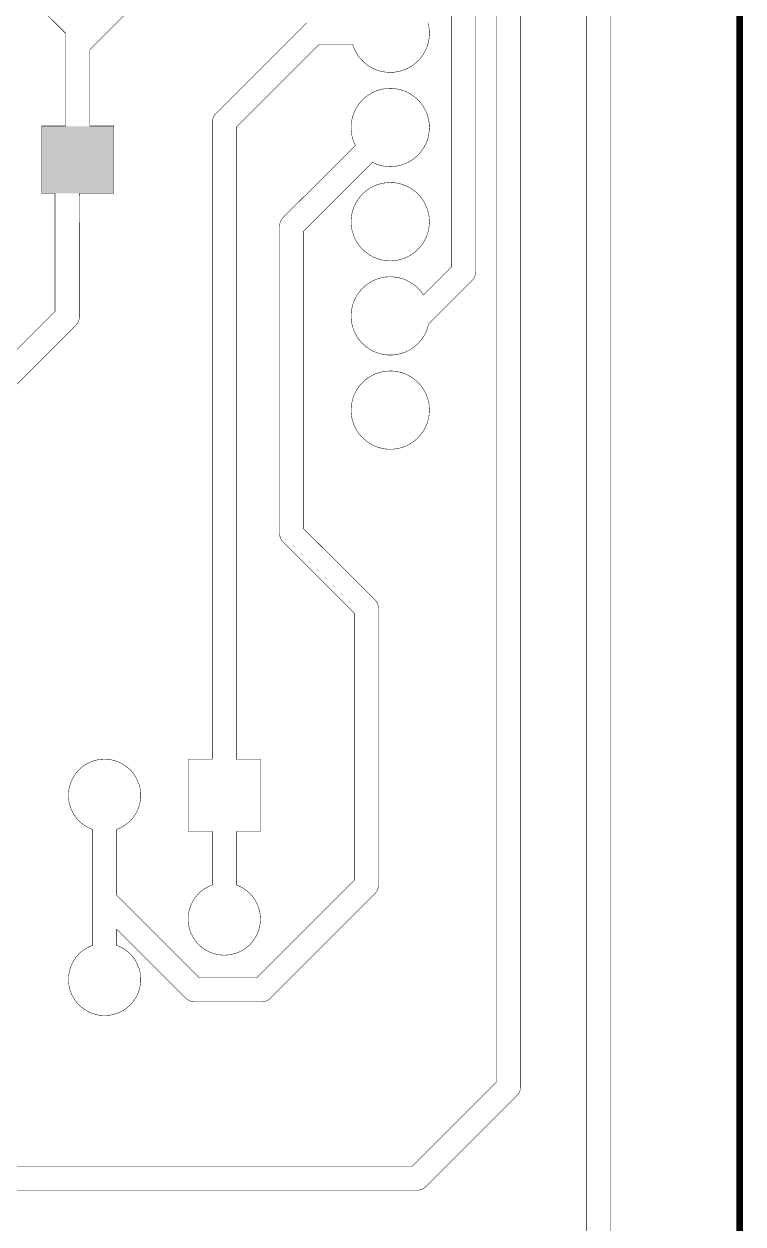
# Model space of a CAD drawing. Extents: x 0 to 3.15, y 0 to 4.33.
# Drawn here: x 2.552 to 3.152, y 1.273 to 2.276 of the extents above; entities that cross this region are included whole.
import ezdxf

# ---------------------------------------------------------------- set-up
doc = ezdxf.new("R2010")
doc.units = 0
for name, color, linetype in [('Board_Outline', 13, 'CONTINUOUS'), ('Edge_Top', 16, 'CONTINUOUS'), ('Top_Paste', 4, 'CONTINUOUS')]:
    doc.layers.add(name, color=color, linetype=linetype)

msp = doc.modelspace()

# ---------------------------------------------------------------- linework, layer by layer
at = {"layer": 'Board_Outline', "linetype": 'CONTINUOUS', "const_width": 0.0055}
msp.add_lwpolyline([(0, 0), (3.1496, 0), (3.1496, 4.3307), (0, 4.3307), (0, 0)], dxfattribs=at)
at = {"layer": 'Edge_Top', "linetype": 'CONTINUOUS', "const_width": 0.0004}
for points in [[(2.9666, 3.1878), (2.9666, 1.3874), (2.9665, 1.3866), (2.9664, 1.3858), (2.9662, 1.3851), (2.966, 1.3843), (2.9657, 1.3836), (2.9654, 1.3829), (2.965, 1.3822), (2.9645, 1.3816), (2.964, 1.3809), (2.9635, 1.3804), (2.9633, 1.3802), (2.8872, 1.3042), (2.8866, 1.3036), (2.886, 1.3032), (2.8853, 1.3027), (2.8847, 1.3024), (2.8839, 1.3021), (2.8832, 1.3018), (2.8824, 1.3016), (2.8816, 1.3015), (2.8809, 1.3014), (2.8801, 1.3014), (2.8798, 1.3014), (1.7687, 1.3014)], [(1.7794, 1.3215), (2.8762, 1.3215), (2.8768, 1.3221), (2.9465, 1.3918), (2.9465, 1.3921), (2.9465, 3.1842)], [(3.0215, 0.4454), (3.0215, 2.7281)], [(3.0416, 2.7277), (3.0416, 0.441)], [(2.9291, 2.4747), (2.9291, 2.0687), (2.929, 2.0679), (2.9289, 2.0671), (2.9287, 2.0664), (2.9285, 2.0656), (2.9282, 2.0649), (2.9279, 2.0642), (2.9275, 2.0635), (2.927, 2.0629), (2.9265, 2.0623), (2.926, 2.0617), (2.9258, 2.0615), (2.8896, 2.0254), (2.8897, 2.0253), (2.8894, 2.0241), (2.889, 2.0228), (2.8886, 2.0216), (2.8882, 2.0203), (2.8877, 2.0191), (2.8871, 2.0179), (2.8865, 2.0167), (2.8859, 2.0156), (2.8852, 2.0145), (2.8845, 2.0134), (2.8837, 2.0123), (2.8829, 2.0113), (2.882, 2.0103), (2.8811, 2.0093), (2.8802, 2.0084), (2.8792, 2.0075), (2.8782, 2.0067), (2.8772, 2.0059), (2.8761, 2.0051), (2.875, 2.0044), (2.8739, 2.0037), (2.8727, 2.0031), (2.8716, 2.0025), (2.8704, 2.002), (2.8691, 2.0015), (2.8679, 2.0011), (2.8667, 2.0007), (2.8654, 2.0004), (2.8641, 2.0001), (2.8628, 1.9998), (2.8615, 1.9997), (2.8602, 1.9995), (2.8589, 1.9995), (2.8576, 1.9994), (2.8563, 1.9995), (2.855, 1.9995), (2.8537, 1.9997), (2.8524, 1.9999), (2.8511, 2.0001), (2.8498, 2.0004), (2.8485, 2.0007), (2.8473, 2.0011), (2.846, 2.0016), (2.8448, 2.0021), (2.8436, 2.0026), (2.8424, 2.0032), (2.8413, 2.0038), (2.8402, 2.0045), (2.8391, 2.0052), (2.838, 2.006), (2.837, 2.0068), (2.836, 2.0077), (2.835, 2.0085), (2.8341, 2.0095), (2.8332, 2.0104), (2.8323, 2.0114), (2.8315, 2.0125), (2.8308, 2.0135), (2.83, 2.0146), (2.8294, 2.0157), (2.8287, 2.0169), (2.8281, 2.0181), (2.8276, 2.0193), (2.8271, 2.0205), (2.8267, 2.0217), (2.8263, 2.023), (2.8259, 2.0242), (2.8256, 2.0255), (2.8254, 2.0268), (2.8252, 2.0281), (2.8251, 2.0294), (2.825, 2.0307), (2.825, 2.032), (2.825, 2.0333), (2.8251, 2.0347), (2.8252, 2.036), (2.8254, 2.0373), (2.8256, 2.0385), (2.8259, 2.0398), (2.8262, 2.0411), (2.8266, 2.0424), (2.827, 2.0436), (2.8275, 2.0448), (2.8281, 2.046), (2.8286, 2.0472), (2.8293, 2.0483), (2.8299, 2.0495), (2.8307, 2.0506), (2.8314, 2.0516), (2.8322, 2.0527), (2.8331, 2.0537), (2.834, 2.0546), (2.8349, 2.0556), (2.8358, 2.0565), (2.8368, 2.0573), (2.8379, 2.0581), (2.8389, 2.0589), (2.84, 2.0596), (2.8411, 2.0603), (2.8423, 2.061), (2.8434, 2.0616), (2.8446, 2.0621), (2.8459, 2.0626), (2.8471, 2.0631), (2.8483, 2.0635), (2.8496, 2.0638), (2.8509, 2.0641), (2.8522, 2.0644), (2.8535, 2.0646), (2.8548, 2.0647), (2.8561, 2.0648), (2.8574, 2.0648), (2.8587, 2.0648), (2.86, 2.0647), (2.8613, 2.0646), (2.8626, 2.0644), (2.8639, 2.0642), (2.8652, 2.0639), (2.8665, 2.0636), (2.8677, 2.0632), (2.869, 2.0628), (2.8702, 2.0623), (2.8714, 2.0618), (2.8726, 2.0612), (2.8737, 2.0606), (2.8749, 2.0599), (2.876, 2.0592), (2.877, 2.0585), (2.8781, 2.0577), (2.8791, 2.0568), (2.8801, 2.056), (2.881, 2.055), (2.8819, 2.0541), (2.8828, 2.0531), (2.8836, 2.0521), (2.8844, 2.051), (2.8851, 2.0499), (2.8854, 2.0495), (2.8857, 2.0498), (2.909, 2.0731), (2.909, 2.0734), (2.909, 2.4711)], [(2.7672, 2.4153), (2.6067, 2.2547), (2.6067, 2.2542), (2.6067, 2.1909), (2.607, 2.1909), (2.6267, 2.1909), (2.6267, 2.1345), (2.5979, 2.1345), (2.598, 2.1322), (2.5979, 2.0312), (2.5979, 2.0304), (2.5978, 2.0296), (2.5976, 2.0289), (2.5974, 2.0281), (2.5971, 2.0274), (2.5968, 2.0267), (2.5964, 2.026), (2.5959, 2.0253), (2.5954, 2.0247), (2.5949, 2.0242), (2.5946, 2.0239), (2.5944, 2.0237), (2.5292, 1.9585)], [(2.5124, 1.9705), (2.5776, 2.0357), (2.5776, 2.0364), (2.5776, 2.1345), (2.5758, 2.1345), (2.5663, 2.1345), (2.5663, 2.1909), (2.5863, 2.1909), (2.5863, 2.1947), (2.5863, 2.2592), (2.5863, 2.2595), (2.5863, 2.2598), (2.5863, 2.2685), (2.5859, 2.2689), (2.496, 2.3588)], [(2.8892, 2.2771), (2.8895, 2.2758), (2.8898, 2.2745), (2.89, 2.2732), (2.8902, 2.2719), (2.8903, 2.2706), (2.8903, 2.2693), (2.8904, 2.2681), (2.8903, 2.2668), (2.8902, 2.2655), (2.8901, 2.2642), (2.8899, 2.2629), (2.8897, 2.2616), (2.8894, 2.2603), (2.889, 2.259), (2.8886, 2.2578), (2.8882, 2.2565), (2.8877, 2.2553), (2.8871, 2.2541), (2.8865, 2.253), (2.8859, 2.2518), (2.8852, 2.2507), (2.8845, 2.2496), (2.8837, 2.2486), (2.8829, 2.2475), (2.882, 2.2465), (2.8811, 2.2456), (2.8802, 2.2446), (2.8792, 2.2438), (2.8782, 2.2429), (2.8772, 2.2421), (2.8761, 2.2413), (2.875, 2.2406), (2.8739, 2.24), (2.8727, 2.2393), (2.8716, 2.2387), (2.8704, 2.2382), (2.8691, 2.2377), (2.8679, 2.2373), (2.8667, 2.2369), (2.8654, 2.2366), (2.8641, 2.2363), (2.8628, 2.2361), (2.8615, 2.2359), (2.8602, 2.2357), (2.8589, 2.2357), (2.8576, 2.2356), (2.8563, 2.2357), (2.855, 2.2358), (2.8537, 2.2359), (2.8524, 2.2361), (2.8511, 2.2363), (2.8498, 2.2366), (2.8485, 2.237), (2.8473, 2.2373), (2.846, 2.2378), (2.8448, 2.2383), (2.8436, 2.2388), (2.8424, 2.2394), (2.8413, 2.24), (2.8402, 2.2407), (2.8391, 2.2414), (2.838, 2.2422), (2.837, 2.243), (2.836, 2.2439), (2.835, 2.2448), (2.8341, 2.2457), (2.8332, 2.2467), (2.8323, 2.2477), (2.8315, 2.2487), (2.8308, 2.2497), (2.83, 2.2508), (2.8294, 2.252), (2.8287, 2.2531), (2.8281, 2.2543), (2.8276, 2.2555), (2.8271, 2.2567), (2.8267, 2.2579), (2.8263, 2.259), (2.8261, 2.2589), (2.7982, 2.2589), (2.7982, 2.2589), (2.729, 2.1898), (2.7291, 2.1898), (2.7291, 1.6616), (2.7298, 1.6616), (2.7492, 1.6616), (2.7492, 1.6012), (2.729, 1.6012), (2.7291, 1.6002), (2.7291, 1.5565), (2.7298, 1.5563), (2.731, 1.5558), (2.7322, 1.5552), (2.7333, 1.5546), (2.7345, 1.554), (2.7356, 1.5533), (2.7367, 1.5526), (2.7377, 1.5518), (2.7387, 1.5509), (2.7397, 1.5501), (2.7406, 1.5491), (2.7415, 1.5482), (2.7424, 1.5472), (2.7432, 1.5461), (2.744, 1.5451), (2.7447, 1.544), (2.7453, 1.5428), (2.746, 1.5417), (2.7465, 1.5405), (2.747, 1.5393), (2.7475, 1.5381), (2.7479, 1.5368), (2.7483, 1.5356), (2.7486, 1.5343), (2.7488, 1.533), (2.749, 1.5317), (2.7491, 1.5304), (2.7492, 1.5291), (2.7492, 1.5278), (2.7492, 1.5265), (2.7491, 1.5252), (2.7489, 1.5239), (2.7487, 1.5226), (2.7484, 1.5213), (2.7481, 1.52), (2.7477, 1.5188), (2.7473, 1.5175), (2.7468, 1.5163), (2.7463, 1.5151), (2.7457, 1.5139), (2.7451, 1.5128), (2.7444, 1.5117), (2.7436, 1.5106), (2.7429, 1.5095), (2.742, 1.5085), (2.7412, 1.5075), (2.7403, 1.5066), (2.7393, 1.5057), (2.7383, 1.5048), (2.7373, 1.504), (2.7362, 1.5032), (2.7351, 1.5025), (2.734, 1.5018), (2.7328, 1.5012), (2.7317, 1.5006), (2.7305, 1.5001), (2.7292, 1.4996), (2.728, 1.4992), (2.7267, 1.4989), (2.7255, 1.4986), (2.7242, 1.4983), (2.7229, 1.4981), (2.7216, 1.498), (2.7203, 1.4979), (2.7189, 1.4979), (2.7176, 1.4979), (2.7163, 1.498), (2.715, 1.4981), (2.7137, 1.4983), (2.7124, 1.4986), (2.7112, 1.4989), (2.7099, 1.4993), (2.7087, 1.4997), (2.7074, 1.5002), (2.7062, 1.5007), (2.7051, 1.5013), (2.7039, 1.5019), (2.7028, 1.5026), (2.7017, 1.5033), (2.7006, 1.5041), (2.6996, 1.5049), (2.6986, 1.5058), (2.6977, 1.5067), (2.6968, 1.5076), (2.6959, 1.5086), (2.6951, 1.5096), (2.6943, 1.5107), (2.6936, 1.5118), (2.6929, 1.5129), (2.6923, 1.5141), (2.6917, 1.5152), (2.6911, 1.5164), (2.6907, 1.5177), (2.6902, 1.5189), (2.6899, 1.5202), (2.6896, 1.5214), (2.6893, 1.5227), (2.6891, 1.524), (2.6889, 1.5253), (2.6889, 1.5266), (2.6888, 1.5279), (2.6888, 1.5293), (2.6889, 1.5306), (2.6891, 1.5319), (2.6893, 1.5332), (2.6895, 1.5345), (2.6898, 1.5357), (2.6902, 1.537), (2.6906, 1.5382), (2.6911, 1.5395), (2.6916, 1.5407), (2.6922, 1.5418), (2.6928, 1.543), (2.6935, 1.5441), (2.6942, 1.5452), (2.6949, 1.5463), (2.6958, 1.5473), (2.6966, 1.5483), (2.6975, 1.5493), (2.6985, 1.5502), (2.6994, 1.551), (2.7005, 1.5519), (2.7015, 1.5527), (2.7026, 1.5534), (2.7037, 1.5541), (2.7049, 1.5547), (2.706, 1.5553), (2.7072, 1.5559), (2.7084, 1.5563), (2.709, 1.5565), (2.709, 1.5569), (2.709, 1.6012), (2.7059, 1.6012), (2.6888, 1.6012), (2.6888, 1.6616), (2.6891, 1.6616)], [(2.6891, 1.6616), (2.709, 1.6616), (2.709, 1.6627), (2.709, 2.1942), (2.709, 2.195), (2.7091, 2.1958), (2.7093, 2.1966), (2.7096, 2.1973), (2.7098, 2.1981), (2.7102, 2.1988), (2.7106, 2.1994), (2.711, 2.2001), (2.7115, 2.2007), (2.7121, 2.2013), (2.7123, 2.2014), (2.7871, 2.2763), (2.7877, 2.2768)], [(2.6492, 1.6312), (2.6492, 1.6298), (2.6491, 1.6285), (2.6489, 1.6272), (2.6487, 1.6259), (2.6484, 1.6247), (2.6481, 1.6234), (2.6477, 1.6221), (2.6473, 1.6209), (2.6468, 1.6197), (2.6463, 1.6185), (2.6457, 1.6173), (2.6451, 1.6161), (2.6444, 1.615), (2.6436, 1.6139), (2.6429, 1.6129), (2.642, 1.6119), (2.6412, 1.6109), (2.6403, 1.6099), (2.6393, 1.609), (2.6383, 1.6082), (2.6373, 1.6074), (2.6362, 1.6066), (2.6351, 1.6059), (2.634, 1.6052), (2.6328, 1.6046), (2.6317, 1.604), (2.6305, 1.6035), (2.6292, 1.603), (2.629, 1.6029), (2.6291, 1.6025), (2.6291, 1.548), (2.6295, 1.5477), (2.6982, 1.4789), (2.6982, 1.4789), (2.7461, 1.4789), (2.7467, 1.4795), (2.8277, 1.5606), (2.8277, 1.5611), (2.8277, 1.7836), (2.8277, 1.7836), (2.768, 1.8433), (2.7675, 1.8439), (2.767, 1.8445), (2.7666, 1.8452), (2.7662, 1.8459), (2.7659, 1.8466), (2.7656, 1.8473), (2.7655, 1.8481), (2.7653, 1.8489), (2.7652, 1.8497), (2.7652, 1.8504), (2.7652, 1.8507), (2.7652, 2.1075), (2.7653, 2.1083), (2.7654, 2.109), (2.7656, 2.1098), (2.7658, 2.1106), (2.7661, 2.1113), (2.7664, 2.112), (2.7668, 2.1127), (2.7673, 2.1133), (2.7678, 2.1139), (2.7684, 2.1145), (2.7685, 2.1147), (2.8286, 2.1747), (2.8285, 2.1748), (2.8279, 2.176), (2.8274, 2.1772), (2.8269, 2.1785), (2.8265, 2.1797), (2.8261, 2.181), (2.8258, 2.1822), (2.8255, 2.1835), (2.8253, 2.1848), (2.8252, 2.1861), (2.825, 2.1874), (2.825, 2.1887), (2.825, 2.19), (2.825, 2.1913), (2.8251, 2.1927), (2.8253, 2.194), (2.8255, 2.1953), (2.8257, 2.1965), (2.826, 2.1978), (2.8264, 2.1991), (2.8268, 2.2003), (2.8272, 2.2016), (2.8277, 2.2028), (2.8283, 2.204), (2.8289, 2.2051), (2.8295, 2.2063), (2.8302, 2.2074), (2.831, 2.2085), (2.8317, 2.2095), (2.8326, 2.2106), (2.8334, 2.2115), (2.8343, 2.2125), (2.8353, 2.2134), (2.8362, 2.2143), (2.8372, 2.2151), (2.8383, 2.2159), (2.8394, 2.2167), (2.8405, 2.2174), (2.8416, 2.2181), (2.8427, 2.2187), (2.8439, 2.2193), (2.8451, 2.2198), (2.8463, 2.2203), (2.8476, 2.2207), (2.8488, 2.2211), (2.8501, 2.2214), (2.8514, 2.2217), (2.8527, 2.2219), (2.854, 2.2221), (2.8553, 2.2222), (2.8566, 2.2223), (2.8579, 2.2223), (2.8592, 2.2223), (2.8605, 2.2222), (2.8618, 2.222), (2.8631, 2.2218), (2.8644, 2.2216), (2.8657, 2.2213), (2.867, 2.2209), (2.8682, 2.2206), (2.8695, 2.2201), (2.8707, 2.2196), (2.8719, 2.2191), (2.873, 2.2185), (2.8742, 2.2178), (2.8753, 2.2171), (2.8764, 2.2164), (2.8774, 2.2156), (2.8785, 2.2148), (2.8795, 2.214), (2.8804, 2.2131), (2.8814, 2.2121), (2.8822, 2.2112), (2.8831, 2.2102), (2.8839, 2.2091), (2.8847, 2.2081), (2.8854, 2.207), (2.886, 2.2058), (2.8867, 2.2047), (2.8873, 2.2035), (2.8878, 2.2023), (2.8883, 2.2011), (2.8887, 2.1999), (2.8891, 2.1986), (2.8894, 2.1973), (2.8897, 2.1961), (2.89, 2.1948), (2.8901, 2.1935), (2.8903, 2.1922), (2.8903, 2.1908), (2.8904, 2.1896), (2.8903, 2.1883), (2.8903, 2.187), (2.8901, 2.1857), (2.8899, 2.1844), (2.8897, 2.1831), (2.8894, 2.1818), (2.8891, 2.1805), (2.8887, 2.1793), (2.8883, 2.178), (2.8878, 2.1768), (2.8872, 2.1756), (2.8866, 2.1745), (2.886, 2.1733), (2.8853, 2.1722), (2.8846, 2.1711), (2.8838, 2.17), (2.883, 2.169), (2.8822, 2.168), (2.8813, 2.167), (2.8804, 2.1661), (2.8794, 2.1652), (2.8784, 2.1643), (2.8774, 2.1635), (2.8763, 2.1628), (2.8752, 2.162), (2.8741, 2.1613), (2.873, 2.1607), (2.8718, 2.1601), (2.8706, 2.1596), (2.8694, 2.1591), (2.8682, 2.1586), (2.8669, 2.1582), (2.8656, 2.1579), (2.8644, 2.1576), (2.8631, 2.1574), (2.8618, 2.1572), (2.8605, 2.157), (2.8592, 2.1569), (2.8578, 2.1569), (2.8565, 2.1569), (2.8552, 2.157), (2.8539, 2.1571), (2.8526, 2.1573), (2.8513, 2.1575), (2.85, 2.1578), (2.8488, 2.1581), (2.8475, 2.1585), (2.8463, 2.159), (2.8451, 2.1594), (2.8439, 2.16), (2.8427, 2.1605), (2.8425, 2.1602), (2.7853, 2.103), (2.7853, 2.1028), (2.7853, 1.8543), (2.7855, 1.8541), (2.8451, 1.7946), (2.8456, 1.794), (2.8461, 1.7934), (2.8465, 1.7927), (2.8468, 1.792), (2.8472, 1.7913), (2.8474, 1.7905), (2.8476, 1.7898), (2.8477, 1.789), (2.8478, 1.7882), (2.8478, 1.7874), (2.8478, 1.7872), (2.8478, 1.5561), (2.8478, 1.5554), (2.8477, 1.5546), (2.8475, 1.5538), (2.8472, 1.5531), (2.847, 1.5523), (2.8466, 1.5516), (2.8462, 1.5509), (2.8457, 1.5503), (2.8452, 1.5497), (2.8447, 1.5491), (2.8445, 1.5489), (2.7572, 1.4616), (2.7566, 1.4611), (2.756, 1.4606), (2.7553, 1.4602), (2.7546, 1.4598), (2.7539, 1.4595), (2.7531, 1.4593), (2.7524, 1.4591), (2.7516, 1.4589), (2.7508, 1.4589), (2.75, 1.4589), (2.7497, 1.4589), (2.6938, 1.4589), (2.693, 1.4589), (2.6922, 1.459), (2.6914, 1.4592), (2.6907, 1.4594), (2.6899, 1.4597), (2.6892, 1.4601), (2.6886, 1.4605), (2.6879, 1.4609), (2.6873, 1.4614), (2.6867, 1.462), (2.6865, 1.4622), (2.629, 1.5197), (2.6291, 1.5196), (2.6291, 1.506), (2.6298, 1.5058), (2.631, 1.5053), (2.6322, 1.5047), (2.6333, 1.5041), (2.6345, 1.5035), (2.6356, 1.5028), (2.6367, 1.5021), (2.6377, 1.5013), (2.6387, 1.5004), (2.6397, 1.4996), (2.6406, 1.4986), (2.6415, 1.4977), (2.6424, 1.4967), (2.6432, 1.4956), (2.644, 1.4946), (2.6447, 1.4935), (2.6453, 1.4924), (2.646, 1.4912), (2.6465, 1.49), (2.647, 1.4888), (2.6475, 1.4876), (2.6479, 1.4863), (2.6483, 1.4851), (2.6486, 1.4838), (2.6488, 1.4825), (2.649, 1.4812), (2.6491, 1.4799), (2.6492, 1.4786), (2.6492, 1.4773), (2.6492, 1.476), (2.6491, 1.4747), (2.6489, 1.4734), (2.6487, 1.4721), (2.6484, 1.4708), (2.6481, 1.4695), (2.6477, 1.4683), (2.6473, 1.467), (2.6468, 1.4658), (2.6463, 1.4646), (2.6457, 1.4634), (2.6451, 1.4623), (2.6444, 1.4612), (2.6436, 1.4601), (2.6429, 1.459), (2.642, 1.458), (2.6412, 1.457), (2.6403, 1.4561), (2.6393, 1.4552), (2.6383, 1.4543), (2.6373, 1.4535), (2.6362, 1.4527), (2.6351, 1.452), (2.634, 1.4513), (2.6328, 1.4507), (2.6317, 1.4501), (2.6305, 1.4496), (2.6292, 1.4491), (2.628, 1.4487), (2.6267, 1.4484), (2.6255, 1.4481), (2.6242, 1.4478), (2.6229, 1.4476), (2.6216, 1.4475), (2.6203, 1.4474), (2.6189, 1.4474), (2.6176, 1.4474), (2.6163, 1.4475), (2.615, 1.4476), (2.6137, 1.4478), (2.6124, 1.4481), (2.6112, 1.4484), (2.6099, 1.4488), (2.6087, 1.4492), (2.6074, 1.4497), (2.6062, 1.4502), (2.6051, 1.4508), (2.6039, 1.4514), (2.6028, 1.4521), (2.6017, 1.4528), (2.6006, 1.4536), (2.5996, 1.4544), (2.5986, 1.4553), (2.5977, 1.4562), (2.5968, 1.4571), (2.5959, 1.4581), (2.5951, 1.4591), (2.5943, 1.4602), (2.5936, 1.4613), (2.5929, 1.4624), (2.5923, 1.4636), (2.5917, 1.4647), (2.5911, 1.4659), (2.5907, 1.4672), (2.5902, 1.4684), (2.5899, 1.4697), (2.5896, 1.4709), (2.5893, 1.4722), (2.5891, 1.4735), (2.5889, 1.4748), (2.5889, 1.4761), (2.5888, 1.4774), (2.5888, 1.4788), (2.5889, 1.4801), (2.5891, 1.4814), (2.5893, 1.4827), (2.5895, 1.484), (2.5898, 1.4852), (2.5902, 1.4865), (2.5906, 1.4877), (2.5911, 1.489), (2.5916, 1.4902), (2.5922, 1.4914), (2.5928, 1.4925), (2.5935, 1.4936), (2.5942, 1.4947), (2.5949, 1.4958), (2.5958, 1.4968), (2.5966, 1.4978), (2.5975, 1.4988), (2.5985, 1.4997), (2.5994, 1.5006), (2.6005, 1.5014), (2.6015, 1.5022), (2.6026, 1.5029), (2.6037, 1.5036), (2.6049, 1.5042), (2.606, 1.5048), (2.6072, 1.5054), (2.6084, 1.5058), (2.609, 1.506), (2.609, 1.5064), (2.609, 1.6029), (2.6084, 1.6031), (2.6072, 1.6036), (2.606, 1.6042), (2.6048, 1.6048), (2.6037, 1.6054), (2.6026, 1.6061), (2.6015, 1.6068), (2.6004, 1.6076), (2.5994, 1.6084), (2.5984, 1.6093), (2.5975, 1.6102), (2.5966, 1.6112), (2.5957, 1.6122), (2.5949, 1.6132), (2.5942, 1.6143), (2.5934, 1.6154), (2.5928, 1.6165), (2.5921, 1.6177), (2.5916, 1.6188), (2.591, 1.62), (2.5906, 1.6213), (2.5902, 1.6225), (2.5898, 1.6238), (2.5895, 1.6251), (2.5893, 1.6263), (2.5891, 1.6276), (2.5889, 1.6289), (2.5888, 1.6303), (2.5888, 1.6316), (2.5889, 1.6329), (2.5889, 1.6342), (2.5891, 1.6355), (2.5893, 1.6368), (2.5896, 1.6381), (2.5899, 1.6393), (2.5903, 1.6406), (2.5907, 1.6418), (2.5912, 1.6431), (2.5917, 1.6443), (2.5923, 1.6454), (2.5929, 1.6466), (2.5936, 1.6477), (2.5943, 1.6488), (2.5951, 1.6499), (2.5959, 1.6509), (2.5968, 1.6519), (2.5977, 1.6528), (2.5987, 1.6537), (2.5996, 1.6546), (2.6007, 1.6554), (2.6017, 1.6562), (2.6028, 1.6569), (2.6039, 1.6576), (2.6051, 1.6582), (2.6063, 1.6588), (2.6075, 1.6593), (2.6087, 1.6598), (2.6099, 1.6602), (2.6112, 1.6606), (2.6125, 1.6609), (2.6138, 1.6612), (2.615, 1.6614), (2.6164, 1.6615), (2.6177, 1.6616), (2.619, 1.6616), (2.6203, 1.6616), (2.6216, 1.6615), (2.6229, 1.6614), (2.6242, 1.6612), (2.6255, 1.6609), (2.6268, 1.6606), (2.628, 1.6602), (2.6293, 1.6598), (2.6305, 1.6593), (2.6317, 1.6588), (2.6329, 1.6582), (2.634, 1.6576), (2.6351, 1.6569), (2.6362, 1.6562), (2.6373, 1.6554), (2.6383, 1.6546), (2.6393, 1.6538), (2.6403, 1.6529), (2.6412, 1.6519), (2.6421, 1.6509), (2.6429, 1.6499), (2.6437, 1.6489), (2.6444, 1.6478), (2.6451, 1.6467), (2.6457, 1.6455), (2.6463, 1.6443), (2.6468, 1.6431), (2.6473, 1.6419), (2.6478, 1.6407), (2.6481, 1.6394), (2.6485, 1.6382), (2.6487, 1.6369), (2.6489, 1.6356), (2.6491, 1.6343), (2.6492, 1.633), (2.6492, 1.6316), (2.6492, 1.6312)], [(2.8904, 2.1106), (2.8903, 2.1093), (2.8902, 2.108), (2.8901, 2.1067), (2.8899, 2.1054), (2.8897, 2.1041), (2.8894, 2.1028), (2.889, 2.1015), (2.8886, 2.1003), (2.8882, 2.0991), (2.8877, 2.0978), (2.8871, 2.0967), (2.8865, 2.0955), (2.8859, 2.0943), (2.8852, 2.0932), (2.8845, 2.0921), (2.8837, 2.0911), (2.8829, 2.09), (2.882, 2.089), (2.8811, 2.0881), (2.8802, 2.0872), (2.8792, 2.0863), (2.8782, 2.0854), (2.8772, 2.0846), (2.8761, 2.0839), (2.875, 2.0832), (2.8739, 2.0825), (2.8727, 2.0818), (2.8716, 2.0813), (2.8704, 2.0807), (2.8691, 2.0802), (2.8679, 2.0798), (2.8667, 2.0794), (2.8654, 2.0791), (2.8641, 2.0788), (2.8628, 2.0786), (2.8615, 2.0784), (2.8602, 2.0783), (2.8589, 2.0782), (2.8576, 2.0782), (2.8563, 2.0782), (2.855, 2.0783), (2.8537, 2.0784), (2.8524, 2.0786), (2.8511, 2.0788), (2.8498, 2.0791), (2.8485, 2.0795), (2.8473, 2.0799), (2.846, 2.0803), (2.8448, 2.0808), (2.8436, 2.0813), (2.8424, 2.0819), (2.8413, 2.0826), (2.8402, 2.0832), (2.8391, 2.084), (2.838, 2.0847), (2.837, 2.0855), (2.836, 2.0864), (2.835, 2.0873), (2.8341, 2.0882), (2.8332, 2.0892), (2.8323, 2.0902), (2.8315, 2.0912), (2.8308, 2.0923), (2.83, 2.0934), (2.8294, 2.0945), (2.8287, 2.0956), (2.8281, 2.0968), (2.8276, 2.098), (2.8271, 2.0992), (2.8267, 2.1005), (2.8263, 2.1017), (2.8259, 2.103), (2.8256, 2.1043), (2.8254, 2.1055), (2.8252, 2.1068), (2.8251, 2.1081), (2.825, 2.1095), (2.825, 2.1108), (2.825, 2.1121), (2.8251, 2.1134), (2.8252, 2.1147), (2.8254, 2.116), (2.8256, 2.1173), (2.8259, 2.1186), (2.8262, 2.1198), (2.8266, 2.1211), (2.827, 2.1223), (2.8275, 2.1236), (2.8281, 2.1247), (2.8286, 2.1259), (2.8293, 2.1271), (2.8299, 2.1282), (2.8307, 2.1293), (2.8314, 2.1304), (2.8322, 2.1314), (2.8331, 2.1324), (2.834, 2.1334), (2.8349, 2.1343), (2.8358, 2.1352), (2.8368, 2.1361), (2.8379, 2.1369), (2.8389, 2.1377), (2.84, 2.1384), (2.8411, 2.1391), (2.8423, 2.1397), (2.8434, 2.1403), (2.8446, 2.1409), (2.8459, 2.1414), (2.8471, 2.1418), (2.8483, 2.1422), (2.8496, 2.1426), (2.8509, 2.1428), (2.8522, 2.1431), (2.8535, 2.1433), (2.8548, 2.1434), (2.8561, 2.1435), (2.8574, 2.1436), (2.8587, 2.1435), (2.86, 2.1435), (2.8613, 2.1434), (2.8626, 2.1432), (2.8639, 2.143), (2.8652, 2.1427), (2.8665, 2.1424), (2.8677, 2.142), (2.869, 2.1415), (2.8702, 2.1411), (2.8714, 2.1405), (2.8726, 2.14), (2.8737, 2.1393), (2.8749, 2.1387), (2.876, 2.138), (2.877, 2.1372), (2.8781, 2.1364), (2.8791, 2.1356), (2.8801, 2.1347), (2.881, 2.1338), (2.8819, 2.1328), (2.8828, 2.1318), (2.8836, 2.1308), (2.8844, 2.1298), (2.8851, 2.1287), (2.8858, 2.1276), (2.8864, 2.1264), (2.887, 2.1252), (2.8876, 2.1241), (2.8881, 2.1228), (2.8885, 2.1216), (2.889, 2.1204), (2.8893, 2.1191), (2.8896, 2.1178), (2.8899, 2.1165), (2.8901, 2.1152), (2.8902, 2.1139), (2.8903, 2.1126), (2.8904, 2.1113), (2.8904, 2.1106)], [(2.8904, 1.9531), (2.8903, 1.9518), (2.8902, 1.9505), (2.8901, 1.9492), (2.8899, 1.9479), (2.8897, 1.9466), (2.8894, 1.9453), (2.889, 1.9441), (2.8886, 1.9428), (2.8882, 1.9416), (2.8877, 1.9404), (2.8871, 1.9392), (2.8865, 1.938), (2.8859, 1.9369), (2.8852, 1.9357), (2.8845, 1.9347), (2.8837, 1.9336), (2.8829, 1.9326), (2.882, 1.9316), (2.8811, 1.9306), (2.8802, 1.9297), (2.8792, 1.9288), (2.8782, 1.928), (2.8772, 1.9272), (2.8761, 1.9264), (2.875, 1.9257), (2.8739, 1.925), (2.8727, 1.9244), (2.8716, 1.9238), (2.8704, 1.9233), (2.8691, 1.9228), (2.8679, 1.9223), (2.8667, 1.9219), (2.8654, 1.9216), (2.8641, 1.9213), (2.8628, 1.9211), (2.8615, 1.9209), (2.8602, 1.9208), (2.8589, 1.9207), (2.8576, 1.9207), (2.8563, 1.9207), (2.855, 1.9208), (2.8537, 1.9209), (2.8524, 1.9211), (2.8511, 1.9214), (2.8498, 1.9217), (2.8485, 1.922), (2.8473, 1.9224), (2.846, 1.9228), (2.8448, 1.9233), (2.8436, 1.9239), (2.8424, 1.9244), (2.8413, 1.9251), (2.8402, 1.9258), (2.8391, 1.9265), (2.838, 1.9273), (2.837, 1.9281), (2.836, 1.9289), (2.835, 1.9298), (2.8341, 1.9307), (2.8332, 1.9317), (2.8323, 1.9327), (2.8315, 1.9337), (2.8308, 1.9348), (2.83, 1.9359), (2.8294, 1.937), (2.8287, 1.9382), (2.8281, 1.9393), (2.8276, 1.9405), (2.8271, 1.9417), (2.8267, 1.943), (2.8263, 1.9442), (2.8259, 1.9455), (2.8256, 1.9468), (2.8254, 1.9481), (2.8252, 1.9494), (2.8251, 1.9507), (2.825, 1.952), (2.825, 1.9533), (2.825, 1.9546), (2.8251, 1.9559), (2.8252, 1.9572), (2.8254, 1.9585), (2.8256, 1.9598), (2.8259, 1.9611), (2.8262, 1.9624), (2.8266, 1.9636), (2.827, 1.9649), (2.8275, 1.9661), (2.8281, 1.9673), (2.8286, 1.9684), (2.8293, 1.9696), (2.8299, 1.9707), (2.8307, 1.9718), (2.8314, 1.9729), (2.8322, 1.9739), (2.8331, 1.9749), (2.834, 1.9759), (2.8349, 1.9768), (2.8358, 1.9777), (2.8368, 1.9786), (2.8379, 1.9794), (2.8389, 1.9802), (2.84, 1.9809), (2.8411, 1.9816), (2.8423, 1.9822), (2.8434, 1.9828), (2.8446, 1.9834), (2.8459, 1.9839), (2.8471, 1.9843), (2.8483, 1.9847), (2.8496, 1.9851), (2.8509, 1.9854), (2.8522, 1.9856), (2.8535, 1.9858), (2.8548, 1.986), (2.8561, 1.986), (2.8574, 1.9861), (2.8587, 1.9861), (2.86, 1.986), (2.8613, 1.9859), (2.8626, 1.9857), (2.8639, 1.9855), (2.8652, 1.9852), (2.8665, 1.9849), (2.8677, 1.9845), (2.869, 1.9841), (2.8702, 1.9836), (2.8714, 1.9831), (2.8726, 1.9825), (2.8737, 1.9819), (2.8749, 1.9812), (2.876, 1.9805), (2.877, 1.9797), (2.8781, 1.9789), (2.8791, 1.9781), (2.8801, 1.9772), (2.881, 1.9763), (2.8819, 1.9753), (2.8828, 1.9744), (2.8836, 1.9733), (2.8844, 1.9723), (2.8851, 1.9712), (2.8858, 1.9701), (2.8864, 1.9689), (2.887, 1.9678), (2.8876, 1.9666), (2.8881, 1.9654), (2.8885, 1.9641), (2.889, 1.9629), (2.8893, 1.9616), (2.8896, 1.9603), (2.8899, 1.9591), (2.8901, 1.9578), (2.8902, 1.9565), (2.8903, 1.9551), (2.8904, 1.9538), (2.8904, 1.9531)]]:
    msp.add_lwpolyline(points, dxfattribs=at)
at = {"layer": 'Top_Paste'}
msp.add_solid([(2.5665, 2.1907), (2.6265, 2.1907), (2.5665, 2.1347), (2.6265, 2.1347)], dxfattribs=at)

doc.saveas('drawing.dxf')
